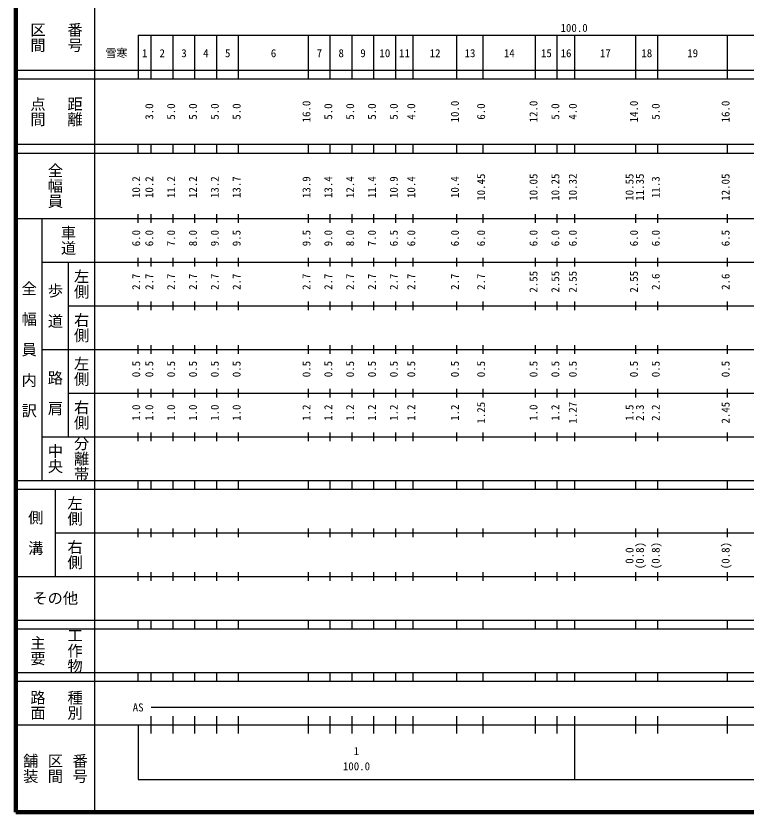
# Model space of a CAD drawing. Units: millimetres on the paper, enlarged 1000 times. Extents: x 40000 to 680000, y 20000 to 380000.
# Drawn here: x 40000 to 207235, y 20000 to 202409 of the extents above; entities that cross this region are included whole.
import ezdxf
from ezdxf.enums import TextEntityAlignment as Align

# ---------------------------------------------------------------- set-up
doc = ezdxf.new("R2010")
doc.units = ezdxf.units.MM
doc.header["$LTSCALE"] = 1000
doc.layers.add('M-TTL', color=2, linetype='Continuous', lineweight=140)
doc.layers.add('M-TTL-BAND', color=7, linetype='Continuous', lineweight=25)
doc.styles.add('@ＭＳ ゴシック', font='')
doc.styles.add('ＭＳ ゴシック', font='')
doc.styles.get('@ＭＳ ゴシック').set_extended_font_data('@MS Gothic')
doc.styles.get('ＭＳ ゴシック').set_extended_font_data('MS Gothic')

msp = doc.modelspace()

# ---------------------------------------------------------------- linework, layer by layer
at = {"layer": 'M-TTL'}
for p, q in [((40000, 380000), (40000, 20000)), ((40000, 20000), (680000, 20000))]:
    msp.add_line(p, q, dxfattribs=at)
at = {"layer": 'M-TTL-BAND'}
for p, q in [((58000, 370000), (58000, 20000)), ((68000, 198000), (579000, 198000)), ((68000, 198000), (68000, 188000)), ((71000, 188000), (71000, 198000)), ((76000, 188000), (76000, 198000)), ((81000, 188000), (81000, 198000)), ((86000, 188000), (86000, 198000)), ((91000, 188000), (91000, 198000)), ((107000, 188000), (107000, 198000)), ((112000, 188000), (112000, 198000)), ((117000, 188000), (117000, 198000)), ((122000, 188000), (122000, 198000)), ((127000, 188000), (127000, 198000)), ((131000, 188000), (131000, 198000)), ((141000, 188000), (141000, 198000)), ((147000, 188000), (147000, 198000)), ((159000, 188000), (159000, 198000)), ((164000, 188000), (164000, 198000)), ((168000, 188000), (168000, 198000)), ((182000, 188000), (182000, 198000)), ((187000, 188000), (187000, 198000)), ((203000, 188000), (203000, 198000)), ((40000, 190000), (579000, 190000)), ((40000, 188000), (579000, 188000)), ((40000, 173000), (579000, 173000)), ((68000, 171000), (68000, 173000)), ((71000, 171000), (71000, 173000)), ((76000, 171000), (76000, 173000)), ((81000, 171000), (81000, 173000)), ((86000, 171000), (86000, 173000)), ((91000, 171000), (91000, 173000)), ((107000, 171000), (107000, 173000)), ((112000, 171000), (112000, 173000)), ((117000, 171000), (117000, 173000)), ((122000, 171000), (122000, 173000)), ((127000, 171000), (127000, 173000)), ((131000, 171000), (131000, 173000)), ((141000, 171000), (141000, 173000)), ((147000, 171000), (147000, 173000)), ((159000, 171000), (159000, 173000)), ((164000, 171000), (164000, 173000)), ((168000, 171000), (168000, 173000)), ((182000, 171000), (182000, 173000)), ((187000, 171000), (187000, 173000)), ((203000, 171000), (203000, 173000)), ((40000, 171000), (579000, 171000)), ((68000, 155000), (68000, 157000)), ((71000, 155000), (71000, 157000)), ((76000, 155000), (76000, 157000)), ((81000, 155000), (81000, 157000)), ((86000, 155000), (86000, 157000)), ((91000, 155000), (91000, 157000)), ((107000, 155000), (107000, 157000)), ((112000, 155000), (112000, 157000)), ((117000, 155000), (117000, 157000)), ((122000, 155000), (122000, 157000)), ((127000, 155000), (127000, 157000)), ((131000, 155000), (131000, 157000)), ((141000, 155000), (141000, 157000)), ((147000, 155000), (147000, 157000)), ((159000, 155000), (159000, 157000)), ((164000, 155000), (164000, 157000)), ((168000, 155000), (168000, 157000)), ((182000, 155000), (182000, 157000)), ((187000, 155000), (187000, 157000)), ((203000, 155000), (203000, 157000)), ((40000, 156000), (579000, 156000)), ((46000, 96000), (46000, 156000)), ((46000, 146000), (579000, 146000)), ((52000, 146000), (52000, 106000)), ((68000, 145000), (68000, 147000)), ((71000, 145000), (71000, 147000)), ((76000, 145000), (76000, 147000)), ((81000, 145000), (81000, 147000)), ((86000, 145000), (86000, 147000)), ((91000, 145000), (91000, 147000)), ((107000, 145000), (107000, 147000)), ((112000, 145000), (112000, 147000)), ((117000, 145000), (117000, 147000)), ((122000, 145000), (122000, 147000)), ((127000, 145000), (127000, 147000)), ((131000, 145000), (131000, 147000)), ((141000, 145000), (141000, 147000)), ((147000, 145000), (147000, 147000)), ((159000, 145000), (159000, 147000)), ((164000, 145000), (164000, 147000)), ((168000, 145000), (168000, 147000)), ((182000, 145000), (182000, 147000)), ((187000, 145000), (187000, 147000)), ((203000, 145000), (203000, 147000)), ((68000, 135000), (68000, 137000)), ((71000, 135000), (71000, 137000)), ((76000, 135000), (76000, 137000)), ((81000, 135000), (81000, 137000)), ((86000, 135000), (86000, 137000)), ((91000, 135000), (91000, 137000)), ((107000, 135000), (107000, 137000)), ((112000, 135000), (112000, 137000)), ((117000, 135000), (117000, 137000)), ((122000, 135000), (122000, 137000)), ((127000, 135000), (127000, 137000)), ((131000, 135000), (131000, 137000)), ((141000, 135000), (141000, 137000)), ((147000, 135000), (147000, 137000)), ((159000, 135000), (159000, 137000)), ((164000, 135000), (164000, 137000)), ((168000, 135000), (168000, 137000)), ((182000, 135000), (182000, 137000)), ((187000, 135000), (187000, 137000)), ((203000, 135000), (203000, 137000)), ((52000, 136000), (579000, 136000)), ((46000, 126000), (579000, 126000)), ((68000, 125000), (68000, 127000)), ((71000, 125000), (71000, 127000)), ((76000, 125000), (76000, 127000)), ((81000, 125000), (81000, 127000)), ((86000, 125000), (86000, 127000)), ((91000, 125000), (91000, 127000)), ((107000, 125000), (107000, 127000)), ((112000, 125000), (112000, 127000)), ((117000, 125000), (117000, 127000)), ((122000, 125000), (122000, 127000)), ((127000, 125000), (127000, 127000)), ((131000, 125000), (131000, 127000)), ((141000, 125000), (141000, 127000)), ((147000, 125000), (147000, 127000)), ((159000, 125000), (159000, 127000)), ((164000, 125000), (164000, 127000)), ((168000, 125000), (168000, 127000)), ((182000, 125000), (182000, 127000)), ((187000, 125000), (187000, 127000)), ((203000, 125000), (203000, 127000)), ((68000, 115000), (68000, 117000)), ((71000, 115000), (71000, 117000)), ((76000, 115000), (76000, 117000)), ((81000, 115000), (81000, 117000)), ((86000, 115000), (86000, 117000)), ((91000, 115000), (91000, 117000)), ((107000, 115000), (107000, 117000)), ((112000, 115000), (112000, 117000)), ((117000, 115000), (117000, 117000)), ((122000, 115000), (122000, 117000)), ((127000, 115000), (127000, 117000)), ((131000, 115000), (131000, 117000)), ((141000, 115000), (141000, 117000)), ((147000, 115000), (147000, 117000)), ((159000, 115000), (159000, 117000)), ((164000, 115000), (164000, 117000)), ((168000, 115000), (168000, 117000)), ((182000, 115000), (182000, 117000)), ((187000, 115000), (187000, 117000)), ((203000, 115000), (203000, 117000)), ((52000, 116000), (579000, 116000)), ((46000, 106000), (579000, 106000)), ((68000, 105000), (68000, 107000)), ((71000, 105000), (71000, 107000)), ((76000, 105000), (76000, 107000)), ((81000, 105000), (81000, 107000)), ((86000, 105000), (86000, 107000)), ((91000, 105000), (91000, 107000)), ((107000, 105000), (107000, 107000)), ((112000, 105000), (112000, 107000)), ((117000, 105000), (117000, 107000)), ((122000, 105000), (122000, 107000)), ((127000, 105000), (127000, 107000)), ((131000, 105000), (131000, 107000)), ((141000, 105000), (141000, 107000)), ((147000, 105000), (147000, 107000)), ((159000, 105000), (159000, 107000)), ((164000, 105000), (164000, 107000)), ((168000, 105000), (168000, 107000)), ((182000, 105000), (182000, 107000)), ((187000, 105000), (187000, 107000)), ((203000, 105000), (203000, 107000)), ((40000, 96000), (579000, 96000)), ((68000, 94000), (68000, 96000)), ((71000, 94000), (71000, 96000)), ((76000, 94000), (76000, 96000)), ((81000, 94000), (81000, 96000)), ((86000, 94000), (86000, 96000)), ((91000, 94000), (91000, 96000)), ((107000, 94000), (107000, 96000)), ((112000, 94000), (112000, 96000)), ((117000, 94000), (117000, 96000)), ((122000, 94000), (122000, 96000)), ((127000, 94000), (127000, 96000)), ((131000, 94000), (131000, 96000)), ((141000, 94000), (141000, 96000)), ((147000, 94000), (147000, 96000)), ((159000, 94000), (159000, 96000)), ((164000, 94000), (164000, 96000)), ((168000, 94000), (168000, 96000)), ((182000, 94000), (182000, 96000)), ((187000, 94000), (187000, 96000)), ((203000, 94000), (203000, 96000)), ((40000, 94000), (579000, 94000)), ((49000, 94000), (49000, 74000)), ((49000, 84000), (579000, 84000)), ((68000, 83000), (68000, 85000)), ((71000, 83000), (71000, 85000)), ((76000, 83000), (76000, 85000)), ((81000, 83000), (81000, 85000)), ((86000, 83000), (86000, 85000)), ((91000, 83000), (91000, 85000)), ((107000, 83000), (107000, 85000)), ((112000, 83000), (112000, 85000)), ((117000, 83000), (117000, 85000)), ((122000, 83000), (122000, 85000)), ((127000, 83000), (127000, 85000)), ((131000, 83000), (131000, 85000)), ((141000, 83000), (141000, 85000)), ((147000, 83000), (147000, 85000)), ((159000, 83000), (159000, 85000)), ((164000, 83000), (164000, 85000)), ((168000, 83000), (168000, 85000)), ((182000, 83000), (182000, 85000)), ((187000, 83000), (187000, 85000)), ((203000, 83000), (203000, 85000)), ((68000, 73000), (68000, 75000)), ((71000, 73000), (71000, 75000)), ((76000, 73000), (76000, 75000)), ((81000, 73000), (81000, 75000)), ((86000, 73000), (86000, 75000)), ((91000, 73000), (91000, 75000)), ((107000, 73000), (107000, 75000)), ((112000, 73000), (112000, 75000)), ((117000, 73000), (117000, 75000)), ((122000, 73000), (122000, 75000)), ((127000, 73000), (127000, 75000)), ((131000, 73000), (131000, 75000)), ((141000, 73000), (141000, 75000)), ((147000, 73000), (147000, 75000)), ((159000, 73000), (159000, 75000)), ((164000, 73000), (164000, 75000)), ((168000, 73000), (168000, 75000)), ((182000, 73000), (182000, 75000)), ((187000, 73000), (187000, 75000)), ((203000, 73000), (203000, 75000)), ((40000, 74000), (579000, 74000)), ((40000, 64000), (579000, 64000)), ((68000, 62000), (68000, 64000)), ((71000, 62000), (71000, 64000)), ((76000, 62000), (76000, 64000)), ((81000, 62000), (81000, 64000)), ((86000, 62000), (86000, 64000)), ((91000, 62000), (91000, 64000)), ((107000, 62000), (107000, 64000)), ((112000, 62000), (112000, 64000)), ((117000, 62000), (117000, 64000)), ((122000, 62000), (122000, 64000)), ((127000, 62000), (127000, 64000)), ((131000, 62000), (131000, 64000)), ((141000, 62000), (141000, 64000)), ((147000, 62000), (147000, 64000)), ((159000, 62000), (159000, 64000)), ((164000, 62000), (164000, 64000)), ((168000, 62000), (168000, 64000)), ((182000, 62000), (182000, 64000)), ((187000, 62000), (187000, 64000)), ((203000, 62000), (203000, 64000)), ((40000, 62000), (579000, 62000)), ((40000, 52000), (579000, 52000)), ((68000, 50000), (68000, 52000)), ((71000, 50000), (71000, 52000)), ((76000, 50000), (76000, 52000)), ((81000, 50000), (81000, 52000)), ((86000, 50000), (86000, 52000)), ((91000, 50000), (91000, 52000)), ((107000, 50000), (107000, 52000)), ((112000, 50000), (112000, 52000)), ((117000, 50000), (117000, 52000)), ((122000, 50000), (122000, 52000)), ((127000, 50000), (127000, 52000)), ((131000, 50000), (131000, 52000)), ((141000, 50000), (141000, 52000)), ((147000, 50000), (147000, 52000)), ((159000, 50000), (159000, 52000)), ((164000, 50000), (164000, 52000)), ((168000, 50000), (168000, 52000)), ((182000, 50000), (182000, 52000)), ((187000, 50000), (187000, 52000)), ((203000, 50000), (203000, 52000)), ((40000, 50000), (579000, 50000)), ((71000, 44000), (565000, 44000)), ((71000, 38000), (71000, 42000)), ((76000, 38000), (76000, 42000)), ((81000, 38000), (81000, 42000)), ((86000, 38000), (86000, 42000)), ((91000, 38000), (91000, 42000)), ((107000, 38000), (107000, 42000)), ((112000, 38000), (112000, 42000)), ((117000, 38000), (117000, 42000)), ((122000, 38000), (122000, 42000)), ((127000, 38000), (127000, 42000)), ((131000, 38000), (131000, 42000)), ((141000, 38000), (141000, 42000)), ((147000, 38000), (147000, 42000)), ((159000, 38000), (159000, 42000)), ((164000, 38000), (164000, 42000)), ((168000, 27500), (168000, 42000)), ((182000, 38000), (182000, 42000)), ((187000, 38000), (187000, 42000)), ((203000, 38000), (203000, 42000)), ((40000, 40000), (579000, 40000)), ((68000, 40000), (68000, 27500)), ((68000, 27500), (579000, 27500))]:
    msp.add_line(p, q, dxfattribs=at)

# ---------------------------------------------------------------- texts
at = {"layer": 'M-TTL-BAND', "style": '@ＭＳ ゴシック'}
for s, p in [('番号', (53500, 197500)), ('区間', (45000, 197500)), ('点間', (45000, 180500)), ('距離', (53500, 180500)), ('全幅員', (49000, 163500)), ('車道', (52000, 151000)), ('左側', (55000, 141000)), ('全\u3000幅\u3000員\u3000内\u3000訳', (43000, 126000)), ('歩\u3000道', (49000, 136000)), ('右側', (55000, 131000)), ('左側', (55000, 121000)), ('路\u3000肩', (49000, 116000)), ('右側', (55000, 111000)), ('分離帯', (55000, 101000)), ('中央', (49000, 101000)), ('左側', (53500, 89000)), ('側\u3000溝', (44500, 84000)), ('右側', (53500, 79000)), ('主要', (45000, 57000)), ('工作物', (53500, 57000)), ('路面', (45000, 44500)), ('種別', (53500, 44500)), ('舗装', (43333, 30000)), ('区間', (49000, 30000)), ('番号', (54667, 30000))]:
    msp.add_text(s, height=2566, rotation=270, dxfattribs=at).set_placement(p, align=Align.MIDDLE_CENTER)
at = {"layer": 'M-TTL-BAND', "style": 'ＭＳ ゴシック'}
for s, p in [('100.0', (167844, 198195)), ('雪寒', (63017, 192405)), ('1', (69500, 192405)), ('2', (73500, 192405)), ('3', (78500, 192405)), ('4', (83500, 192405)), ('5', (88500, 192405)), ('6', (99000, 192405)), ('7', (109500, 192405)), ('8', (114500, 192405)), ('9', (119500, 192405)), ('10', (124500, 192405)), ('11', (129000, 192405)), ('12', (136000, 192405)), ('13', (144000, 192405)), ('14', (153000, 192405)), ('15', (161500, 192405)), ('16', (166000, 192405)), ('17', (175000, 192405)), ('18', (184500, 192405)), ('19', (195000, 192405)), ('AS', (68000, 42500)), ('1', (118000, 32523)), ('100.0', (118000, 29033))]:
    msp.add_text(s, height=1833, dxfattribs=at).set_placement(p, align=Align.BOTTOM_CENTER)
for s, p in [('16.0', (108000, 180500)), ('10.0', (142000, 180500)), ('12.0', (160000, 180500)), ('14.0', (183000, 180500)), ('16.0', (204000, 180500)), ('3.0', (72000, 180500)), ('5.0', (77000, 180500)), ('5.0', (82000, 180500)), ('5.0', (87000, 180500)), ('5.0', (92000, 180500)), ('5.0', (113000, 180500)), ('5.0', (118000, 180500)), ('5.0', (123000, 180500)), ('5.0', (128000, 180500)), ('4.0', (132000, 180500)), ('6.0', (148000, 180500)), ('5.0', (165000, 180500)), ('4.0', (169000, 180500)), ('5.0', (188000, 180500)), ('10.45', (148000, 163174)), ('10.05', (160000, 163174)), ('10.25', (165000, 163174)), ('10.32', (169000, 163174)), ('10.55', (182000, 163174)), ('11.35', (184370, 163174)), ('12.05', (204000, 163174)), ('10.2', (69000, 163174)), ('10.2', (72000, 163174)), ('11.2', (77000, 163174)), ('12.2', (82000, 163174)), ('13.2', (87000, 163174)), ('13.7', (92000, 163174)), ('13.9', (108000, 163174)), ('13.4', (113000, 163174)), ('12.4', (118000, 163174)), ('11.4', (123000, 163174)), ('10.9', (128000, 163174)), ('10.4', (132000, 163174)), ('10.4', (142000, 163174)), ('11.3', (188000, 163174)), ('6.0', (69000, 151500)), ('6.0', (72000, 151500)), ('7.0', (77000, 151500)), ('8.0', (82000, 151500)), ('9.0', (87000, 151500)), ('9.0', (113000, 151500)), ('8.0', (118000, 151500)), ('7.0', (123000, 151500)), ('6.0', (132000, 151500)), ('6.0', (142000, 151500)), ('6.0', (148000, 151500)), ('6.0', (160000, 151500)), ('6.0', (165000, 151500)), ('6.0', (169000, 151500)), ('6.0', (183000, 151500)), ('6.0', (188000, 151500)), ('9.5', (92000, 151500)), ('9.5', (108000, 151500)), ('6.5', (128000, 151500)), ('6.5', (204000, 151500)), ('2.7', (69000, 141500)), ('2.7', (72000, 141500)), ('2.7', (77000, 141500)), ('2.7', (82000, 141500)), ('2.7', (87000, 141500)), ('2.7', (92000, 141500)), ('2.7', (108000, 141500)), ('2.7', (113000, 141500)), ('2.7', (118000, 141500)), ('2.7', (123000, 141500)), ('2.7', (128000, 141500)), ('2.7', (132000, 141500)), ('2.7', (142000, 141500)), ('2.7', (148000, 141500)), ('2.55', (160000, 141500)), ('2.55', (165000, 141500)), ('2.55', (169000, 141500)), ('2.55', (183000, 141500)), ('2.6', (188000, 141500)), ('2.6', (204000, 141500)), ('0.5', (69000, 121500)), ('0.5', (72000, 121500)), ('0.5', (77000, 121500)), ('0.5', (82000, 121500)), ('0.5', (87000, 121500)), ('0.5', (92000, 121500)), ('0.5', (108000, 121500)), ('0.5', (113000, 121500)), ('0.5', (118000, 121500)), ('0.5', (123000, 121500)), ('0.5', (128000, 121500)), ('0.5', (132000, 121500)), ('0.5', (142000, 121500)), ('0.5', (148000, 121500)), ('0.5', (160000, 121500)), ('0.5', (165000, 121500)), ('0.5', (169000, 121500)), ('0.5', (183000, 121500)), ('0.5', (188000, 121500)), ('0.5', (204000, 121500)), ('1.0', (69000, 111500)), ('1.0', (72000, 111500)), ('1.0', (77000, 111500)), ('1.0', (82000, 111500)), ('1.0', (87000, 111500)), ('1.0', (92000, 111500)), ('1.2', (108000, 111500)), ('1.2', (113000, 111500)), ('1.2', (118000, 111500)), ('1.2', (123000, 111500)), ('1.2', (128000, 111500)), ('1.2', (132000, 111500)), ('1.2', (142000, 111500)), ('1.25', (148000, 111500)), ('1.0', (160000, 111500)), ('1.2', (165000, 111500)), ('1.27', (169000, 111500)), ('1.5', (182000, 111500)), ('2.3', (184370, 111500)), ('2.2', (188000, 111500)), ('2.45', (204000, 111500)), ('0.0', (182000, 78764)), ('(0.8)', (184370, 78764)), ('(0.8)', (188000, 78764)), ('(0.8)', (204000, 78764))]:
    msp.add_text(s, height=1833, rotation=90, dxfattribs=at).set_placement(p, align=Align.BOTTOM_CENTER)
msp.add_text('その他', height=2566, dxfattribs=at).set_placement((49000, 69000), align=Align.MIDDLE_CENTER)

doc.saveas('drawing.dxf')
